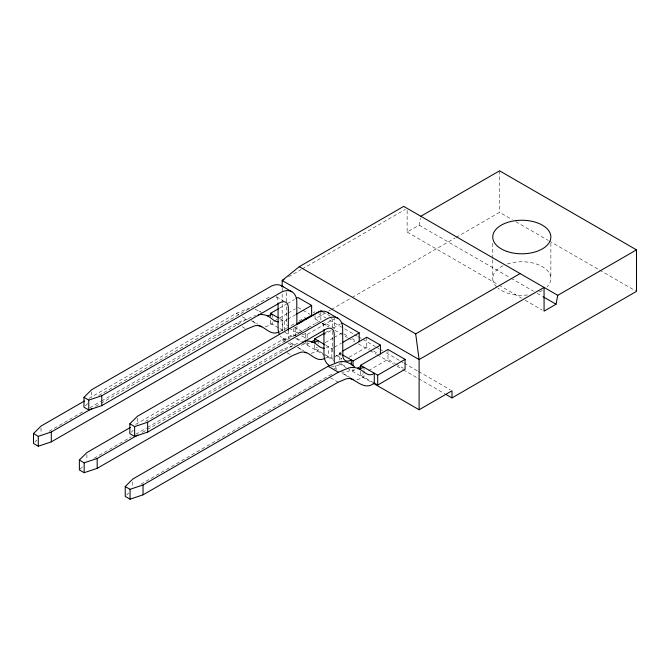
<?xml version="1.0" encoding="UTF-8"?>
<svg xmlns="http://www.w3.org/2000/svg" width="670" height="670" viewBox="0 0 670 670"><rect width="100%" height="100%" fill="white"/><g stroke="black" fill="none" stroke-linecap="round" stroke-linejoin="round"><path stroke-width="0.5" stroke-dasharray="3.35 2.51" d="M407.134 210.43L407.134 232.08L419.118 225.162L420.45 218.244M34.873 442.083L36.925 440.039M85.341 405.836L88.767 402.427M80.057 469.251L82.795 466.521M131.211 432.326L133.263 430.274M126.613 495.055L128.673 493.003M288.519 276.844L301.199 269.524M302.103 269.005L405.325 209.409M88.959 398.399L236.351 313.3L246.895 308.996A38.609 22.294 -60 0 1 249.918 308.602M98.733 395.518L269.516 296.911A12.102 6.985 -60 0 1 270.63 296.349M49.161 431.245L84.395 410.903M89.814 407.779L100.651 401.514M101.555 400.995L236.167 323.283L244.274 319.925A26.691 15.41 -60 0 1 248.243 319.707M95.609 406.422L100.132 403.809M101.036 403.29L246.627 319.23L255.505 315.386M279.373 308.217L286.442 304.138M287.329 303.627L294.398 299.54M270.546 320.235L270.546 323.2L273.192 321.667M274.08 321.156L287.329 313.51M288.209 312.999L295.277 308.92M279.959 318.753L284.239 321.223L286.886 319.691M287.773 319.18L295.721 314.59M287.514 327.63L282.179 330.712L282.179 303.518M291.065 325.578L295.503 323.015M299.055 320.964L305.277 317.379M313.267 312.764L315.042 311.734M315.042 315.805L315.042 318.853L325 313.108M328.618 311.014L330.427 309.976M331.332 309.448L351.231 297.966M352.135 297.438L455.248 237.909M456.153 237.389L499.569 212.323L512.181 219.601M135.734 424.361L282.229 339.791L292.765 335.486A38.609 22.294 -60 0 1 295.797 335.084M145.507 421.48L314.481 323.92M294.365 335.93L302.312 331.34M305.847 329.297L311.148 326.24M317.329 322.672L319.984 321.139M302.187 334.615A12.102 6.985 -60 0 0 305.461 333.476L307.17 334.464L334.556 318.652L334.556 328.534L324.288 322.605M94.135 458.255L131.169 436.865M135.683 434.26L146.529 428.004M147.434 427.477L282.036 349.765L290.144 346.407A26.691 15.41 -60 0 1 292.254 346.13M142.392 432.385L292.497 345.72L299.724 342.337M325.302 332.689L329.724 330.142M333.258 328.099L340.327 324.02M301.031 345.243A24.204 13.978 -60 0 0 305.461 343.358L307.17 344.347L309.825 342.814M323.074 335.168L331.91 330.067M314.707 344.74L314.707 348.693L317.354 347.161M325.302 342.571L333.258 337.981M334.137 337.471L342.094 332.881M325.829 345.234L331.817 348.693L333.585 347.671M334.472 347.161L341.541 343.082M339.355 359.958L339.355 353.04L342.002 351.516M324.975 354.623L331.817 358.576L333.585 357.554M334.472 357.043L341.541 352.964M349.07 357.311L366.741 347.11L370.167 349.087M140.909 484.217L327.906 376.255M340.913 371.775A24.204 13.978 -60 0 0 351.331 369.84L353.048 370.828L355.695 369.304M360.577 371.222L360.577 375.175L363.224 373.651M368.525 370.585L387.964 359.371L395.174 363.525M328.668 375.853L332.739 373.919M279.892 331.474L282.522 330.117L282.522 320.235L279.507 321.617M325.762 357.964L328.401 356.599L328.401 346.717L325.377 348.107M265.236 326.918L272.255 324.188L272.255 321.223M311.106 353.4L318.124 350.67L318.124 347.705M356.984 379.89L364.003 377.151L364.003 371.222M255.035 309.172L261.459 312.387M301.601 335.913L306.475 338.384M251.409 320.603L257.916 324.305M297.279 347.094L303.786 350.787M350.519 377.771L341.658 373.014A26.691 15.41 -60 0 0 339.991 372.671M515.783 221.678L548.211 240.404M549.115 240.924L598.662 269.533M599.566 270.052L635.596 290.855M419.118 225.162L510.105 277.698M511.009 278.217L533.529 291.224M537.131 293.301L542.541 296.425M407.134 232.08L498.128 284.616M499.024 285.135L521.545 298.142M525.154 300.219L542.264 310.101M322.58 311.734L330.276 316.181M318.652 313.82L325.854 317.974M329.464 320.059L353.785 334.104M354.69 334.623L357.386 336.181M358.291 336.7L361.892 338.777M362.797 339.305L375.409 346.583M376.305 347.102L379.011 348.66M379.907 349.187L382.612 350.745M386.213 352.822L399.73 360.628M400.627 361.147L403.332 362.704M404.236 363.224L417.745 371.029M418.649 371.548L450.181 389.756M297.932 307.388L302.212 309.858M303.066 310.352L309.909 314.305M343.894 333.92L348.4 336.524M352.001 338.601L356.507 341.206M373.584 351.063L377.863 353.534M396.071 364.045L403.281 368.207M315.042 318.853L319.548 321.449M323.158 323.535L328.56 326.65M334.866 330.293L347.479 337.571M348.383 338.099L354.69 341.734M358.291 343.819L369.103 350.058M369.999 350.578L376.305 354.221M377.21 354.74L393.424 364.103M397.025 366.18L402.435 369.304M403.332 369.823L417.745 378.148M418.649 378.667L444.771 393.751M276.425 296.802L283.268 300.755M322.295 323.292L328.283 326.751M294.071 328.107A12.102 6.985 -60 0 0 295.194 327.546L303.753 332.488M339.355 353.04L341.064 354.028L341.064 359.958M289.139 328.149L298.552 333.585M335.871 355.125L341.859 358.584M270.546 323.2L279.105 328.141M279.959 328.635L282.522 330.117M296.902 338.417L303.753 342.37M314.707 348.693L324.121 354.128M330.645 365.845A24.204 13.978 -60 0 0 341.064 363.911L346.197 366.875M360.577 375.175L374.27 383.081M284.884 332.27L292.095 336.432M295.696 338.509L301.098 341.633M302.003 342.152L333.534 360.359M338.936 363.475L346.147 367.637M347.043 368.157L372.269 382.721M283.092 338.626L286.509 340.603M289.934 342.579L293.359 344.556M334.096 368.073L336.667 369.555M236.351 313.3L238.922 314.783M242.347 316.759L246.627 319.23M282.229 339.791L287.363 342.755M288.217 343.249L292.497 345.72M236.167 323.283L238.729 324.766M242.155 326.742L246.434 329.213M282.036 349.765L283.745 350.753M287.17 352.73L292.304 355.695M330.478 377.738L338.183 382.185M304.766 337.395L306.299 338.417M258.888 310.905L260.429 311.935M344.522 374.312L348.216 377.017M298.653 347.822L302.346 350.536M252.783 321.34L256.476 324.054M550.866 243.252L550.866 278.527M499.569 170.817L499.569 212.323M492.768 243.252L492.768 258.813M492.768 259.851L492.768 278.527M387.964 349.489L387.964 359.371M366.741 337.228L366.741 347.11M364.003 367.269L364.003 370.234M353.048 368.852L353.048 370.828M341.064 360.946L341.064 363.911M332.488 327.195L332.362 320.897A24.204 13.978 -60 0 0 331.206 316.583M332.488 331.307L332.58 350.335A12.102 6.985 -60 0 0 333.158 352.495M331.817 348.693L331.817 358.576M320.863 310.746L320.863 320.628M318.124 340.787L318.124 343.752M307.17 334.464L307.17 338.417M307.17 342.37L307.17 344.347M305.461 333.476L305.461 339.405M305.461 340.394L305.461 343.358M296.885 326.164L296.978 329.782A12.102 6.985 -60 0 0 298.669 333.526M295.194 327.546L295.194 335.452M293.477 328.534L293.477 335.452M288.343 330.394L288.343 333.476A24.204 13.978 -60 0 0 288.929 338.258M286.618 301.734L286.484 294.415A24.204 13.978 -60 0 0 286.048 292.128M286.618 306.877L286.71 323.853A12.102 6.985 -60 0 0 287.288 326.014M284.239 321.223L284.239 331.106M282.179 287.824L282.179 293.058M282.179 294.105L282.179 302.472M272.255 314.305L272.255 317.27M137.375 418.281L137.375 424.202M132.777 481.998L132.777 486.939M91.505 391.799L91.505 397.72M86.907 454.528L86.907 460.449M41.029 428.046L41.029 433.967M507.291 264.005A29.044 16.767 0 0 1 542.357 266.668A29.044 16.767 0 0 1 546.971 286.919M542.357 290.386A29.044 16.767 0 0 1 537.265 292.731M527.491 294.976A29.044 16.767 0 0 1 498.019 288.15M496.663 286.919A29.044 16.767 0 0 1 503.706 265.421M295.043 345.293A24.204 13.978 -60 0 1 290.638 342.035M341.064 354.028A12.102 6.985 -60 0 1 335.854 355M336.507 368.517A24.204 13.978 -60 0 1 334.364 362.453M322.178 323.342A12.102 6.985 -60 0 1 323.945 328.334M315.386 323.392A12.102 6.985 -60 0 1 316.508 322.831M286.634 339.724A24.204 13.978 -60 0 1 280.37 336.106M276.308 296.86A12.102 6.985 -60 0 1 278 300.604"/><path stroke-width="1" d="M557.767 295.328L403.709 206.385L299.297 266.668L282.179 280.504L419.118 359.564L544.065 287.422L544.065 311.14L556.05 304.222L557.767 295.328L636.5 249.868L636.5 291.375L451.982 397.905L445.676 394.27M279.114 331.776C271.752 336.047 266.291 328.509 260.178 325.972A26.691 15.41 -60 0 0 254.541 325.854L246.434 329.213L51.305 441.873L38.291 446.22L33.5 443.448L33.5 433.582L41.029 426.07L84.437 401.012M288.343 330.394L288.343 307.781A12.102 6.985 -60 0 0 279.784 302.84L101.773 405.626L88.767 409.973L83.968 407.201L83.968 397.335L91.505 389.823L271.752 285.906A24.204 13.978 -60 0 1 283.092 286.919M324.992 358.257C317.63 362.537 312.17 354.991 306.056 352.453A26.691 15.41 -60 0 0 300.411 352.336L292.304 355.695L97.175 468.355L84.169 472.702L79.37 469.938L79.37 460.064L86.907 452.56L130.307 427.493M334.364 362.453A24.204 13.978 -60 0 1 334.221 359.958L334.221 334.263A12.102 6.985 -60 0 0 325.662 329.322L147.643 432.108L134.636 436.455L129.846 433.691L129.846 423.817L137.375 416.313L317.622 312.387A24.204 13.978 -60 0 1 328.97 313.401M360.577 369.245L360.577 365.292L387.964 349.489L405.082 359.363L405.082 369.245L377.696 385.057L374.27 383.081C366.356 389.798 358.718 382.888 351.926 378.944A26.691 15.41 -60 0 0 346.29 378.818L338.183 382.185L143.045 494.837L130.039 499.183L125.248 496.42L125.248 486.554L132.777 479.042L328.099 366.272L338.635 361.967A38.609 22.294 -60 0 1 346.784 362.135L350.636 363.877L354.681 366.833M283.996 279.457L282.179 280.504L282.179 286.785M83.968 397.335L88.767 400.099L101.773 395.752L282.02 291.835A24.204 13.978 -60 0 1 296.76 300.344L296.885 324.113M420.827 216.268L499.569 170.817L636.5 249.868M33.5 433.582L38.291 436.346L51.305 431.999L91.991 408.507M270.546 316.282L270.546 313.317L278.494 308.728M296.165 298.527L297.932 297.505L311.625 305.411L311.625 315.294L296.601 323.962M296.601 314.079L311.625 305.411M297.011 324.514L303.2 320.947M304.967 319.925L320.863 310.746L322.58 311.734M129.846 423.817L134.636 426.589L147.643 422.242L327.89 318.317A24.204 13.978 -60 0 1 342.63 326.826L342.847 356.264A12.102 6.985 -60 0 0 351.331 359.958L351.331 364.899M79.37 460.064L84.169 462.836L97.175 458.481L137.869 434.989M314.707 342.764L314.707 338.811L324.422 333.199M311.592 341.792L315.126 339.757M342.42 342.571L359.204 332.881L359.204 341.775M342.889 351.005L366.741 337.228L380.434 345.134L380.434 354.028M342.772 355.016L353.048 360.946L380.434 345.134M125.248 486.554L130.039 489.318L143.045 484.971L338.375 372.202L348.911 367.897A38.609 22.294 -60 0 1 357.051 368.065C362.964 369.396 367.755 378.466 374.27 373.198L374.27 383.081M299.297 266.668L415.693 333.869L520.104 273.586M357.462 368.282L360.996 366.239M360.577 365.292L377.696 375.175L405.082 359.363M373.173 383.24L419.118 409.764L451.982 390.794L451.982 397.905M272.255 314.305L267.363 315.98M318.124 340.787L315.109 342.177L312.454 342.37M364.003 367.269L359.112 368.952M278.477 321.86C273.226 321.969 270.387 315.939 265.303 315.101A38.609 22.294 -60 0 0 258.184 314.741M324.355 348.341C319.104 348.45 316.265 342.429 311.182 341.583A38.609 22.294 -60 0 0 304.063 341.223M261.769 326.843L258.947 325.746M357.537 368.617L358.333 368.86M353.517 379.806L350.695 378.709M310.805 341.717L311.667 342.127M304.825 352.227L306.173 352.881M543.437 296.944L556.05 304.222M281.618 285.83L291.885 291.76M327.496 312.312L337.764 318.242M342.094 322.999L359.204 332.881M270.546 313.317L278.243 317.764M314.707 338.811L324.975 344.74M328.099 366.272L338.375 372.202M415.693 333.869L419.118 359.564L419.118 409.764M377.696 375.175L377.696 385.057M353.048 360.946L353.048 365.887M323.945 329.364L323.945 354.028A24.204 13.978 -60 0 0 328.962 365.108M278.075 302.882L278.075 327.546A24.204 13.978 -60 0 0 279.373 334.355M147.643 422.242L147.643 432.108M143.045 484.971L143.045 494.837M134.636 426.589L134.636 436.455M130.039 489.318L130.039 499.183M101.773 395.752L101.773 405.626M97.175 458.481L97.175 468.355M88.767 400.099L88.767 409.973M84.169 462.836L84.169 472.702M51.305 431.999L51.305 441.873M38.291 436.346L38.291 446.22M507.291 251.552A29.044 16.767 0 0 0 550.866 237.021A29.044 16.767 0 0 0 507.291 222.499A29.044 16.767 0 0 0 507.291 251.552"/></g></svg>
